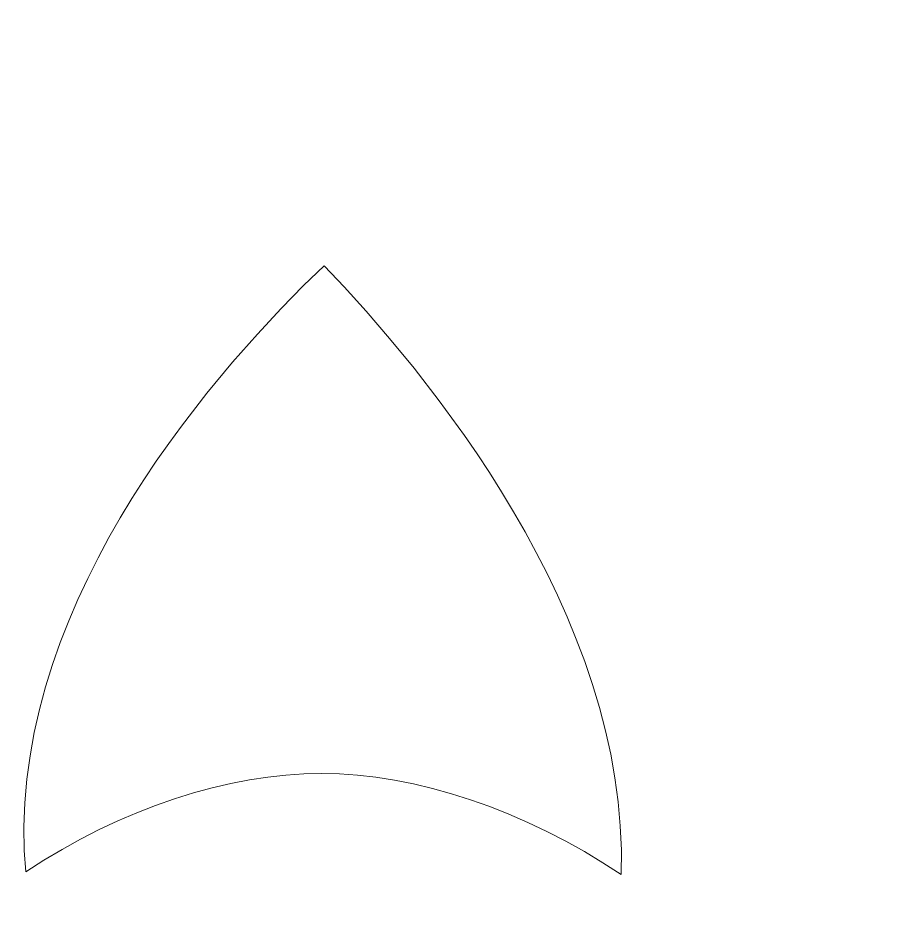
# Model space of a CAD drawing. Header units: millimetres. Extents: x -207 to 189, y -279 to 292.
# Drawn here: x 0.26 to 17.29, y 232.95 to 250.31 of the extents above; entities that cross this region are included whole.
import ezdxf

# ---------------------------------------------------------------- set-up
doc = ezdxf.new("R2010")
doc.units = ezdxf.units.MM
doc.header["$MEASUREMENT"] = 0
doc.layers.add('layer 1', color=7, linetype='Continuous')

msp = doc.modelspace()

# ---------------------------------------------------------------- linework, layer by layer
at = {"layer": 'layer 1', "lineweight": 9}
msp.add_open_spline([(-17.744, 135.5012), (-17.744, 135.5012), (-5.7396, 135.5012), (-5.7396, 135.5012), (-5.7396, 135.5012), (-5.7396, 135.5012), (-5.7396, 129.499), (-5.7396, 129.499), (-5.7396, 129.499), (-5.7396, 129.499), (-17.744, 129.499), (-17.744, 129.499), (-17.744, 129.499), (-17.744, 129.499), (-17.744, 120.4958), (-17.744, 120.4958), (-17.744, 120.4958), (-17.744, 120.4958), (30.2731, 120.4958), (30.2731, 120.4958), (30.2731, 120.4958), (30.2731, 120.4958), (30.2731, 129.499), (30.2731, 129.499), (30.2731, 129.499), (30.2731, 129.499), (18.2687, 129.499), (18.2687, 129.499), (18.2687, 129.499), (18.2687, 129.499), (18.2687, 135.5012), (18.2687, 135.5012), (18.2687, 135.5012), (18.2687, 135.5012), (30.2731, 135.5012), (30.2731, 135.5012), (30.2731, 135.5012), (22.2702, 150.4999), (22.2756, 168.5164), (30.2731, 183.5181), (30.2731, 183.5181), (30.2731, 183.5181), (18.2687, 183.5181), (18.2687, 183.5181), (18.2687, 183.5181), (18.2687, 183.5181), (18.2687, 189.5203), (18.2687, 189.5203), (18.2687, 189.5203), (18.2687, 189.5203), (30.2731, 189.5203), (30.2731, 189.5203), (30.2731, 189.5203), (22.2702, 208.7212), (22.2744, 230.3389), (30.2731, 249.5417), (30.2731, 249.5417), (30.2731, 249.5417), (18.2687, 249.5417), (18.2687, 249.5417), (18.2687, 249.5417), (18.2687, 249.5417), (18.2687, 255.5437), (18.2687, 255.5437), (18.2687, 255.5437), (18.2687, 255.5437), (30.2731, 255.5437), (30.2731, 255.5437), (30.2731, 255.5437), (30.2731, 255.5437), (30.2731, 264.5469), (30.2731, 264.5469), (30.2731, 264.5469), (30.2731, 264.5469), (-17.744, 264.5469), (-17.744, 264.5469), (-17.744, 264.5469), (-17.744, 264.5469), (-17.744, 255.5437), (-17.744, 255.5437), (-17.744, 255.5437), (-17.744, 255.5437), (-5.7396, 255.5437), (-5.7396, 255.5437), (-5.7396, 255.5437), (-5.7396, 255.5437), (-5.7396, 249.5417), (-5.7396, 249.5417), (-5.7396, 249.5417), (-5.7396, 249.5417), (-17.744, 249.5417), (-17.744, 249.5417), (-17.744, 249.5417), (-9.7411, 230.3407), (-9.7453, 208.7229), (-17.744, 189.5203), (-17.744, 189.5203), (-17.744, 189.5203), (-5.7396, 189.5203), (-5.7396, 189.5203), (-5.7396, 189.5203), (-5.7396, 189.5203), (-5.7396, 183.5181), (-5.7396, 183.5181), (-5.7396, 183.5181), (-5.7396, 183.5181), (-17.744, 183.5181), (-17.744, 183.5181), (-17.744, 183.5181), (-9.7411, 168.5193), (-9.7464, 150.5027), (-17.744, 135.5012)], degree=3, knots=[0, 0, 0, 0, 0.0344828, 0.0344828, 0.0344828, 0.0344828, 0.0689655, 0.0689655, 0.0689655, 0.0689655, 0.1034483, 0.1034483, 0.1034483, 0.1034483, 0.137931, 0.137931, 0.137931, 0.137931, 0.1724138, 0.1724138, 0.1724138, 0.1724138, 0.2068966, 0.2068966, 0.2068966, 0.2068966, 0.2413793, 0.2413793, 0.2413793, 0.2413793, 0.2758621, 0.2758621, 0.2758621, 0.2758621, 0.3103448, 0.3103448, 0.3103448, 0.3103448, 0.3448276, 0.3448276, 0.3448276, 0.3448276, 0.3793103, 0.3793103, 0.3793103, 0.3793103, 0.4137931, 0.4137931, 0.4137931, 0.4137931, 0.4482759, 0.4482759, 0.4482759, 0.4482759, 0.4827586, 0.4827586, 0.4827586, 0.4827586, 0.5172414, 0.5172414, 0.5172414, 0.5172414, 0.5517241, 0.5517241, 0.5517241, 0.5517241, 0.5862069, 0.5862069, 0.5862069, 0.5862069, 0.6206897, 0.6206897, 0.6206897, 0.6206897, 0.6551724, 0.6551724, 0.6551724, 0.6551724, 0.6896552, 0.6896552, 0.6896552, 0.6896552, 0.7241379, 0.7241379, 0.7241379, 0.7241379, 0.7586207, 0.7586207, 0.7586207, 0.7586207, 0.7931034, 0.7931034, 0.7931034, 0.7931034, 0.8275862, 0.8275862, 0.8275862, 0.8275862, 0.862069, 0.862069, 0.862069, 0.862069, 0.8965517, 0.8965517, 0.8965517, 0.8965517, 0.9310345, 0.9310345, 0.9310345, 0.9310345, 1, 1, 1, 1], dxfattribs=at)
at = {"layer": 'layer 1', "color": 5, "lineweight": 9}
msp.add_open_spline([(6.2143, 245.4924), (6.2143, 245.4924), (6.6038, 245.0814), (6.6038, 245.0814), (6.6038, 245.0814), (6.6038, 245.0814), (7.0315, 244.6099), (7.0315, 244.6099), (7.0315, 244.6099), (7.0315, 244.6099), (7.4884, 244.0819), (7.4884, 244.0819), (7.4884, 244.0819), (7.4884, 244.0819), (7.9656, 243.5005), (7.9656, 243.5005), (7.9656, 243.5005), (7.9656, 243.5005), (8.4539, 242.8693), (8.4539, 242.8693), (8.4539, 242.8693), (8.4539, 242.8693), (8.9445, 242.1922), (8.9445, 242.1922), (8.9445, 242.1922), (8.9445, 242.1922), (9.1878, 241.8373), (9.1878, 241.8373), (9.1878, 241.8373), (9.1878, 241.8373), (9.4282, 241.4724), (9.4282, 241.4724), (9.4282, 241.4724), (9.4282, 241.4724), (9.6648, 241.0977), (9.6648, 241.0977), (9.6648, 241.0977), (9.6648, 241.0977), (9.8962, 240.7135), (9.8962, 240.7135), (9.8962, 240.7135), (9.8962, 240.7135), (10.1213, 240.3206), (10.1213, 240.3206), (10.1213, 240.3206), (10.1213, 240.3206), (10.3392, 239.9193), (10.3392, 239.9193), (10.3392, 239.9193), (10.3392, 239.9193), (10.5487, 239.5099), (10.5487, 239.5099), (10.5487, 239.5099), (10.5487, 239.5099), (10.7486, 239.0931), (10.7486, 239.0931), (10.7486, 239.0931), (10.7486, 239.0931), (10.9376, 238.669), (10.9376, 238.669), (10.9376, 238.669), (10.9376, 238.669), (11.1149, 238.2385), (11.1149, 238.2385), (11.1149, 238.2385), (11.1149, 238.2385), (11.2793, 237.8018), (11.2793, 237.8018), (11.2793, 237.8018), (11.2793, 237.8018), (11.4295, 237.3592), (11.4295, 237.3592), (11.4295, 237.3592), (11.4295, 237.3592), (11.5644, 236.9112), (11.5644, 236.9112), (11.5644, 236.9112), (11.5644, 236.9112), (11.6831, 236.4585), (11.6831, 236.4585), (11.6831, 236.4585), (11.6831, 236.4585), (11.7842, 236.0013), (11.7842, 236.0013), (11.7842, 236.0013), (11.7842, 236.0013), (11.8668, 235.5402), (11.8668, 235.5402), (11.8668, 235.5402), (11.8668, 235.5402), (11.9296, 235.0756), (11.9296, 235.0756), (11.9296, 235.0756), (11.9296, 235.0756), (11.9717, 234.6078), (11.9717, 234.6078), (11.9717, 234.6078), (11.9717, 234.6078), (11.9916, 234.1373), (11.9916, 234.1373), (11.9916, 234.1373), (11.9916, 234.1373), (11.9885, 233.6646), (11.9885, 233.6646), (11.9885, 233.6646), (11.9885, 233.6646), (11.6338, 233.8932), (11.6338, 233.8932), (11.6338, 233.8932), (11.6338, 233.8932), (11.2743, 234.1086), (11.2743, 234.1086), (11.2743, 234.1086), (11.2743, 234.1086), (10.911, 234.311), (10.911, 234.311), (10.911, 234.311), (10.911, 234.311), (10.5447, 234.4998), (10.5447, 234.4998), (10.5447, 234.4998), (10.5447, 234.4998), (10.1756, 234.675), (10.1756, 234.675), (10.1756, 234.675), (10.1756, 234.675), (9.8049, 234.8363), (9.8049, 234.8363), (9.8049, 234.8363), (9.8049, 234.8363), (9.4332, 234.9835), (9.4332, 234.9835), (9.4332, 234.9835), (9.4332, 234.9835), (9.0611, 235.1161), (9.0611, 235.1161), (9.0611, 235.1161), (9.0611, 235.1161), (8.6896, 235.2342), (8.6896, 235.2342), (8.6896, 235.2342), (8.6896, 235.2342), (8.3192, 235.3372), (8.3192, 235.3372), (8.3192, 235.3372), (8.3192, 235.3372), (7.9507, 235.4251), (7.9507, 235.4251), (7.9507, 235.4251), (7.9507, 235.4251), (7.5849, 235.4976), (7.5849, 235.4976), (7.5849, 235.4976), (7.5849, 235.4976), (7.2226, 235.5543), (7.2226, 235.5543), (7.2226, 235.5543), (7.2226, 235.5543), (6.8643, 235.5952), (6.8643, 235.5952), (6.8643, 235.5952), (6.8643, 235.5952), (6.5107, 235.6201), (6.5107, 235.6201), (6.5107, 235.6201), (6.5107, 235.6201), (6.1627, 235.6283), (6.1627, 235.6283), (6.1627, 235.6283), (6.1627, 235.6283), (5.8204, 235.6203), (5.8204, 235.6203), (5.8204, 235.6203), (5.8204, 235.6203), (5.4726, 235.5968), (5.4726, 235.5968), (5.4726, 235.5968), (5.4726, 235.5968), (5.1198, 235.5576), (5.1198, 235.5576), (5.1198, 235.5576), (5.1198, 235.5576), (4.7626, 235.5031), (4.7626, 235.5031), (4.7626, 235.5031), (4.7626, 235.5031), (4.4022, 235.4334), (4.4022, 235.4334), (4.4022, 235.4334), (4.4022, 235.4334), (4.0389, 235.3487), (4.0389, 235.3487), (4.0389, 235.3487), (4.0389, 235.3487), (3.6735, 235.2491), (3.6735, 235.2491), (3.6735, 235.2491), (3.6735, 235.2491), (3.3069, 235.135), (3.3069, 235.135), (3.3069, 235.135), (3.3069, 235.135), (2.9398, 235.0064), (2.9398, 235.0064), (2.9398, 235.0064), (2.9398, 235.0064), (2.5729, 234.8635), (2.5729, 234.8635), (2.5729, 234.8635), (2.5729, 234.8635), (2.2067, 234.7066), (2.2067, 234.7066), (2.2067, 234.7066), (2.2067, 234.7066), (1.8425, 234.5355), (1.8425, 234.5355), (1.8425, 234.5355), (1.8425, 234.5355), (1.4805, 234.3509), (1.4805, 234.3509), (1.4805, 234.3509), (1.4805, 234.3509), (1.1216, 234.1527), (1.1216, 234.1527), (1.1216, 234.1527), (1.1216, 234.1527), (0.7667, 233.9412), (0.7667, 233.9412), (0.7667, 233.9412), (0.7667, 233.9412), (0.4162, 233.7164), (0.4162, 233.7164), (0.4162, 233.7164), (0.4162, 233.7164), (0.3858, 234.1285), (0.3858, 234.1285), (0.3858, 234.1285), (0.3858, 234.1285), (0.3801, 234.595), (0.3801, 234.595), (0.3801, 234.595), (0.3801, 234.595), (0.3981, 235.058), (0.3981, 235.058), (0.3981, 235.058), (0.3981, 235.058), (0.4382, 235.5174), (0.4382, 235.5174), (0.4382, 235.5174), (0.4382, 235.5174), (0.4997, 235.9725), (0.4997, 235.9725), (0.4997, 235.9725), (0.4997, 235.9725), (0.5813, 236.4229), (0.5813, 236.4229), (0.5813, 236.4229), (0.5813, 236.4229), (0.6819, 236.8684), (0.6819, 236.8684), (0.6819, 236.8684), (0.6819, 236.8684), (0.8001, 237.3085), (0.8001, 237.3085), (0.8001, 237.3085), (0.8001, 237.3085), (0.9353, 237.7431), (0.9353, 237.7431), (0.9353, 237.7431), (0.9353, 237.7431), (1.0859, 238.1716), (1.0859, 238.1716), (1.0859, 238.1716), (1.0859, 238.1716), (1.2508, 238.5936), (1.2508, 238.5936), (1.2508, 238.5936), (1.2508, 238.5936), (1.4289, 239.0086), (1.4289, 239.0086), (1.4289, 239.0086), (1.4289, 239.0086), (1.6192, 239.4167), (1.6192, 239.4167), (1.6192, 239.4167), (1.6192, 239.4167), (1.8207, 239.817), (1.8207, 239.817), (1.8207, 239.817), (1.8207, 239.817), (2.0319, 240.2096), (2.0319, 240.2096), (2.0319, 240.2096), (2.0319, 240.2096), (2.2516, 240.5937), (2.2516, 240.5937), (2.2516, 240.5937), (2.2516, 240.5937), (2.4791, 240.9692), (2.4791, 240.9692), (2.4791, 240.9692), (2.4791, 240.9692), (2.7128, 241.3356), (2.7128, 241.3356), (2.7128, 241.3356), (2.7128, 241.3356), (2.9519, 241.6926), (2.9519, 241.6926), (2.9519, 241.6926), (2.9519, 241.6926), (3.1951, 242.0398), (3.1951, 242.0398), (3.1951, 242.0398), (3.1951, 242.0398), (3.4413, 242.377), (3.4413, 242.377), (3.4413, 242.377), (3.4413, 242.377), (3.9382, 243.0189), (3.9382, 243.0189), (3.9382, 243.0189), (3.9382, 243.0189), (4.4333, 243.6159), (4.4333, 243.6159), (4.4333, 243.6159), (4.4333, 243.6159), (4.9176, 244.1646), (4.9176, 244.1646), (4.9176, 244.1646), (4.9176, 244.1646), (5.382, 244.6623), (5.382, 244.6623), (5.382, 244.6623), (5.382, 244.6623), (5.8172, 245.1058), (5.8172, 245.1058), (5.8172, 245.1058), (5.8172, 245.1058), (6.2143, 245.4924), (6.2143, 245.4924)], degree=3, knots=[0, 0, 0, 0, 0.0116279, 0.0116279, 0.0116279, 0.0116279, 0.0232558, 0.0232558, 0.0232558, 0.0232558, 0.0348837, 0.0348837, 0.0348837, 0.0348837, 0.0465116, 0.0465116, 0.0465116, 0.0465116, 0.0581395, 0.0581395, 0.0581395, 0.0581395, 0.0697674, 0.0697674, 0.0697674, 0.0697674, 0.0813953, 0.0813953, 0.0813953, 0.0813953, 0.0930233, 0.0930233, 0.0930233, 0.0930233, 0.1046512, 0.1046512, 0.1046512, 0.1046512, 0.1162791, 0.1162791, 0.1162791, 0.1162791, 0.127907, 0.127907, 0.127907, 0.127907, 0.1395349, 0.1395349, 0.1395349, 0.1395349, 0.1511628, 0.1511628, 0.1511628, 0.1511628, 0.1627907, 0.1627907, 0.1627907, 0.1627907, 0.1744186, 0.1744186, 0.1744186, 0.1744186, 0.1860465, 0.1860465, 0.1860465, 0.1860465, 0.1976744, 0.1976744, 0.1976744, 0.1976744, 0.2093023, 0.2093023, 0.2093023, 0.2093023, 0.2209302, 0.2209302, 0.2209302, 0.2209302, 0.2325581, 0.2325581, 0.2325581, 0.2325581, 0.244186, 0.244186, 0.244186, 0.244186, 0.255814, 0.255814, 0.255814, 0.255814, 0.2674419, 0.2674419, 0.2674419, 0.2674419, 0.2790698, 0.2790698, 0.2790698, 0.2790698, 0.2906977, 0.2906977, 0.2906977, 0.2906977, 0.3023256, 0.3023256, 0.3023256, 0.3023256, 0.3139535, 0.3139535, 0.3139535, 0.3139535, 0.3255814, 0.3255814, 0.3255814, 0.3255814, 0.3372093, 0.3372093, 0.3372093, 0.3372093, 0.3488372, 0.3488372, 0.3488372, 0.3488372, 0.3604651, 0.3604651, 0.3604651, 0.3604651, 0.372093, 0.372093, 0.372093, 0.372093, 0.3837209, 0.3837209, 0.3837209, 0.3837209, 0.3953488, 0.3953488, 0.3953488, 0.3953488, 0.4069767, 0.4069767, 0.4069767, 0.4069767, 0.4186047, 0.4186047, 0.4186047, 0.4186047, 0.4302326, 0.4302326, 0.4302326, 0.4302326, 0.4418605, 0.4418605, 0.4418605, 0.4418605, 0.4534884, 0.4534884, 0.4534884, 0.4534884, 0.4651163, 0.4651163, 0.4651163, 0.4651163, 0.4767442, 0.4767442, 0.4767442, 0.4767442, 0.4883721, 0.4883721, 0.4883721, 0.4883721, 0.5, 0.5, 0.5, 0.5, 0.5116279, 0.5116279, 0.5116279, 0.5116279, 0.5232558, 0.5232558, 0.5232558, 0.5232558, 0.5348837, 0.5348837, 0.5348837, 0.5348837, 0.5465116, 0.5465116, 0.5465116, 0.5465116, 0.5581395, 0.5581395, 0.5581395, 0.5581395, 0.5697674, 0.5697674, 0.5697674, 0.5697674, 0.5813953, 0.5813953, 0.5813953, 0.5813953, 0.5930233, 0.5930233, 0.5930233, 0.5930233, 0.6046512, 0.6046512, 0.6046512, 0.6046512, 0.6162791, 0.6162791, 0.6162791, 0.6162791, 0.627907, 0.627907, 0.627907, 0.627907, 0.6395349, 0.6395349, 0.6395349, 0.6395349, 0.6511628, 0.6511628, 0.6511628, 0.6511628, 0.6627907, 0.6627907, 0.6627907, 0.6627907, 0.6744186, 0.6744186, 0.6744186, 0.6744186, 0.6860465, 0.6860465, 0.6860465, 0.6860465, 0.6976744, 0.6976744, 0.6976744, 0.6976744, 0.7093023, 0.7093023, 0.7093023, 0.7093023, 0.7209302, 0.7209302, 0.7209302, 0.7209302, 0.7325581, 0.7325581, 0.7325581, 0.7325581, 0.744186, 0.744186, 0.744186, 0.744186, 0.755814, 0.755814, 0.755814, 0.755814, 0.7674419, 0.7674419, 0.7674419, 0.7674419, 0.7790698, 0.7790698, 0.7790698, 0.7790698, 0.7906977, 0.7906977, 0.7906977, 0.7906977, 0.8023256, 0.8023256, 0.8023256, 0.8023256, 0.8139535, 0.8139535, 0.8139535, 0.8139535, 0.8255814, 0.8255814, 0.8255814, 0.8255814, 0.8372093, 0.8372093, 0.8372093, 0.8372093, 0.8488372, 0.8488372, 0.8488372, 0.8488372, 0.8604651, 0.8604651, 0.8604651, 0.8604651, 0.872093, 0.872093, 0.872093, 0.872093, 0.8837209, 0.8837209, 0.8837209, 0.8837209, 0.8953488, 0.8953488, 0.8953488, 0.8953488, 0.9069767, 0.9069767, 0.9069767, 0.9069767, 0.9186047, 0.9186047, 0.9186047, 0.9186047, 0.9302326, 0.9302326, 0.9302326, 0.9302326, 0.9418605, 0.9418605, 0.9418605, 0.9418605, 0.9534884, 0.9534884, 0.9534884, 0.9534884, 0.9651163, 0.9651163, 0.9651163, 0.9651163, 0.9767442, 0.9767442, 0.9767442, 0.9767442, 1, 1, 1, 1], dxfattribs=at)

doc.saveas('drawing.dxf')
